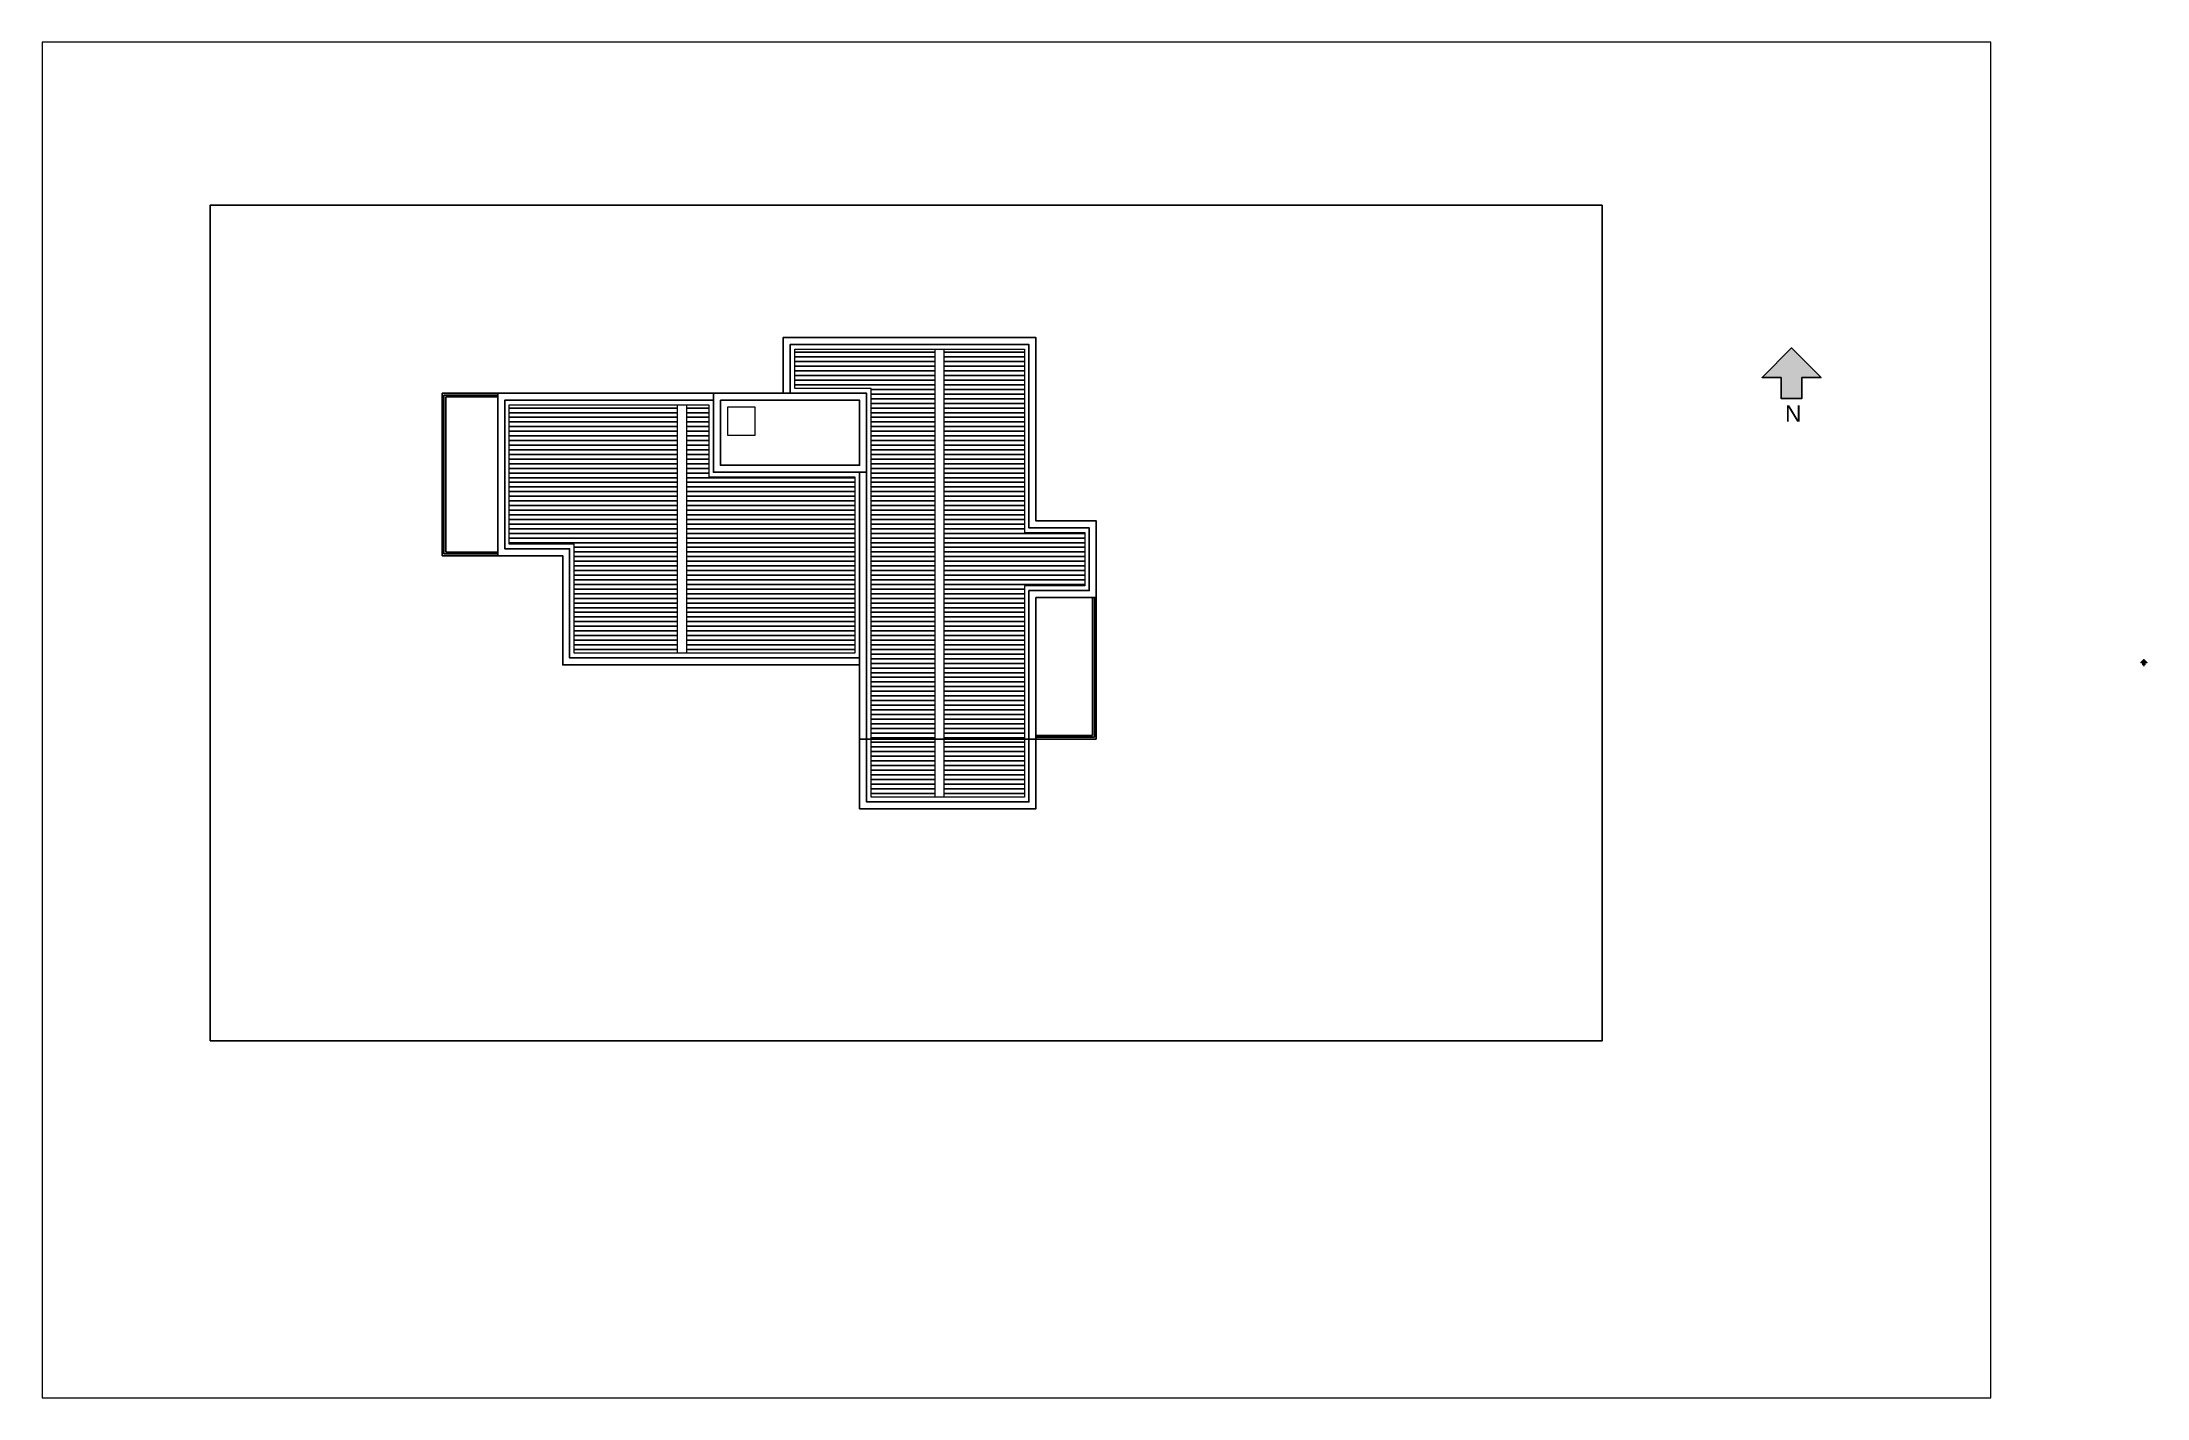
# Paper-space layout 'cobertura' of a CAD drawing. Header units: metres. Extents: x -415 to 39, y 256 to 548.
# The model-space entities are those that its viewports show. They can reach past a viewport. Long polylines and large blocks are cut down to what shows.
import ezdxf

# ---------------------------------------------------------------- set-up
doc = ezdxf.new("R2010")
doc.units = ezdxf.units.M
doc.header["$LTSCALE"] = 0.25
doc.linetypes.add('HIDDEN2', pattern=[4.7625, 3.175, -1.5875])
doc.layers.add('0_MRG_AUX', color=7, linetype='Continuous', true_color=0xecbcd1, plot=False)
doc.layers.add('ARQ_0_AREAS', color=7, linetype='Continuous', true_color=0x5a1694, plot=False)
doc.layers.add('ARQ_CINZA 03', color=252, linetype='Continuous', lineweight=9)
doc.layers.add('ARQ_CINZA 04', color=253, linetype='Continuous', lineweight=9)
for name, color, linetype in [('ARQ_METAL CT', 2, 'Continuous'), ('ARQ_PROJ INF', 1, 'HIDDEN2'), ('ARQ_VISTA 01', 1, 'Continuous'), ('ARQ_VISTA 03', 3, 'Continuous'), ('ARQ_VISTA 04', 4, 'Continuous'), ('SIMB_01', 1, 'Continuous'), ('SIMB_PREENCHIMENTO', 253, 'Continuous')]:
    doc.layers.add(name, color=color, linetype=linetype)
doc.styles.add('Annot_3.5mm', font='arial.ttf', dxfattribs={"height": 3.5})

# ---------------------------------------------------------------- blocks, each defined once
blk = doc.blocks.new('norte')
at = {"layer": 'SIMB_PREENCHIMENTO'}
blk.add_hatch(color=256, dxfattribs=at).paths.add_polyline_path([(-6.4, -6.4), (-2.2, -6.4), (-2.2, -10.9), (2.2, -10.9), (2.2, -6.4), (6.4, -6.4), (0, 0)])
at = {"layer": 'SIMB_01'}
blk.add_lwpolyline([(-2.2, -6.4), (-6.4, -6.4), (0, 0), (6.4, -6.4), (2.2, -6.4), (2.2, -10.9), (-2.2, -10.9)], close=True, dxfattribs=at)
at = {"layer": 'SIMB_01', "insert": (-1.4, -12.4), "char_height": 3.5, "width": 3.7, "attachment_point": 1, "style": 'Annot_3.5mm'}
blk.add_mtext('N', dxfattribs=at)
blk = doc.blocks.new('*U22')
at = {"layer": 'SIMB_PREENCHIMENTO'}
blk.add_hatch(color=256, dxfattribs=at).paths.add_polyline_path([(-6.36, -6.36), (-2.25, -6.36), (-2.25, -10.86), (2.25, -10.86), (2.25, -6.36), (6.36, -6.36), (0, 0)])
at = {"layer": 'SIMB_01'}
blk.add_lwpolyline([(-2.25, -6.36), (-6.36, -6.36), (0, 0), (6.36, -6.36), (2.25, -6.36), (2.25, -10.86), (-2.25, -10.86)], close=True, dxfattribs=at)
at = {"layer": 'SIMB_01', "insert": (-1.4, -12.39), "char_height": 3.5, "width": 3.7, "attachment_point": 1, "style": 'Annot_3.5mm'}
blk.add_mtext('N', dxfattribs=at)

msp = doc.modelspace()

# ---------------------------------------------------------------- hatches: boundary and pattern name
at = {"layer": 'SIMB_PREENCHIMENTO'}
h = msp.add_hatch(dxfattribs=at)
h.set_pattern_fill('_USER', color=256, scale=0.1, pattern_type=0)
h.set_pattern_definition([(0, (0, 0), (0, 0.1), [])])
h.paths.add_polyline_path([(47465.985, 23403.768), (47462.36, 23403.768), (47462.36, 23400.768), (47463.76, 23400.768), (47463.76, 23398.418), (47465.985, 23398.418)])
h.paths.add_polyline_path([(47469.81, 23402.218), (47466.66, 23402.218), (47466.66, 23403.768), (47466.185, 23403.768), (47466.185, 23398.418), (47469.81, 23398.418)])
h.paths.add_polyline_path([(47471.535, 23404.968), (47468.51, 23404.968), (47468.51, 23404.118), (47470.16, 23404.118), (47470.16, 23396.568), (47471.535, 23396.568)])
h.paths.add_polyline_path([(47474.76, 23401.018), (47473.46, 23401.018), (47473.46, 23404.968), (47471.735, 23404.968), (47471.735, 23396.568), (47473.46, 23396.568), (47473.46, 23399.868), (47474.76, 23399.868)])
h.paths.add_polyline_path([(47471.535, 23396.568), (47470.16, 23396.568), (47470.16, 23395.318), (47471.535, 23395.318)])
h.paths.add_polyline_path([(47473.46, 23396.568), (47471.735, 23396.568), (47471.735, 23395.318), (47473.46, 23395.318)])

# ---------------------------------------------------------------- linework, layer by layer
at = {"layer": 'ARQ_0_AREAS'}
msp.add_lwpolyline([(47462.11, 23404.018), (47462.11, 23400.518), (47463.51, 23400.518), (47463.51, 23398.168), (47466.76, 23398.168), (47469.91, 23398.168), (47469.91, 23395.068), (47473.71, 23395.068), (47473.71, 23399.618), (47475.01, 23399.618), (47475.01, 23401.268), (47473.71, 23401.268), (47473.71, 23405.218), (47468.26, 23405.218), (47468.26, 23404.018)], close=True, dxfattribs=at)
at = {"layer": 'ARQ_CINZA 03'}
msp.add_lwpolyline([(47467.06, 23403.118), (47467.66, 23403.118), (47467.66, 23403.718), (47467.06, 23403.718)], close=True, dxfattribs=at)
at = {"layer": 'ARQ_CINZA 04'}
for p, q in [((47471.535, 23395.318), (47471.535, 23404.968)), ((47471.735, 23395.318), (47471.735, 23404.968)), ((47465.985, 23398.418), (47465.985, 23403.768)), ((47466.185, 23398.418), (47466.185, 23403.768))]:
    msp.add_line(p, q, dxfattribs=at)
for points in [[(47470.16, 23404.118), (47468.51, 23404.118), (47468.51, 23404.968), (47473.46, 23404.968), (47473.46, 23401.018), (47474.76, 23401.018), (47474.76, 23399.868), (47473.46, 23399.868), (47473.46, 23395.318), (47470.16, 23395.318)], [(47469.81, 23398.418), (47463.76, 23398.418), (47463.76, 23400.768), (47462.36, 23400.768), (47462.36, 23403.768), (47466.66, 23403.768), (47466.66, 23402.218), (47469.81, 23402.218)]]:
    msp.add_lwpolyline(points, close=True, dxfattribs=at)
at = {"layer": 'ARQ_PROJ INF'}
msp.add_line((47469.91, 23396.568), (47473.71, 23396.568), dxfattribs=at)
at = {"layer": 'ARQ_VISTA 01'}
for p, q in [((47460.91, 23404.018), (47460.91, 23400.518)), ((47462.11, 23404.018), (47460.91, 23404.018)), ((47460.95, 23403.978), (47460.95, 23400.558)), ((47462.11, 23403.978), (47460.95, 23403.978)), ((47460.99, 23403.938), (47460.99, 23400.598)), ((47462.11, 23403.938), (47460.99, 23403.938)), ((47462.11, 23400.518), (47460.91, 23400.518)), ((47462.11, 23400.558), (47460.95, 23400.558)), ((47462.11, 23400.598), (47460.99, 23400.598)), ((47474.93, 23399.618), (47474.93, 23396.648)), ((47474.97, 23399.618), (47474.97, 23396.608)), ((47475.01, 23399.618), (47475.01, 23396.568)), ((47473.71, 23396.648), (47474.93, 23396.648)), ((47473.71, 23396.608), (47474.97, 23396.608)), ((47473.71, 23396.568), (47475.01, 23396.568))]:
    msp.add_line(p, q, dxfattribs=at)
msp.add_lwpolyline([(47455.91, 23390.068), (47485.91, 23390.068), (47485.91, 23408.068), (47455.91, 23408.068)], close=True, dxfattribs=at)
at = {"layer": 'ARQ_VISTA 03'}
for points in [[(47468.26, 23404.018), (47468.26, 23405.218), (47473.71, 23405.218), (47473.71, 23401.268), (47475.01, 23401.268), (47475.01, 23399.618), (47473.71, 23399.618), (47473.71, 23395.068), (47469.91, 23395.068), (47469.91, 23402.318)], [(47468.41, 23404.018), (47468.41, 23405.068), (47473.56, 23405.068), (47473.56, 23401.118), (47474.86, 23401.118), (47474.86, 23399.768), (47473.56, 23399.768), (47473.56, 23395.218), (47470.06, 23395.218), (47470.06, 23402.318)], [(47469.91, 23398.168), (47463.51, 23398.168), (47463.51, 23400.518), (47462.11, 23400.518), (47462.11, 23404.018), (47466.76, 23404.018)], [(47469.91, 23398.318), (47463.66, 23398.318), (47463.66, 23400.668), (47462.26, 23400.668), (47462.26, 23403.868), (47466.76, 23403.868)]]:
    msp.add_lwpolyline(points, dxfattribs=at)
at = {"layer": 'ARQ_VISTA 04'}
for points in [[(47466.76, 23404.018), (47470.06, 23404.018), (47470.06, 23402.318), (47466.76, 23402.318)], [(47466.91, 23403.868), (47469.91, 23403.868), (47469.91, 23402.468), (47466.91, 23402.468)]]:
    msp.add_lwpolyline(points, close=True, dxfattribs=at)

psp = doc.layouts.new('cobertura')

# ---------------------------------------------------------------- block references
at = {"layer": 'ARQ_METAL CT'}
psp.add_blockref('*U22', (-37.95, 482.14), dxfattribs=at)
at = {"layer": 'ARQ_METAL CT', "xscale": 0.1, "yscale": 0.1, "zscale": 0.1}
psp.add_blockref('norte', (38, 415), dxfattribs=at)

# ---------------------------------------------------------------- viewports
at = {"layer": '0_MRG_AUX'}
psp.add_viewport(center=(-205, 402), size=(420, 292), view_center_point=(47473.29, 23396.981), view_height=29.2, dxfattribs=at)

doc.saveas('drawing.dxf')
